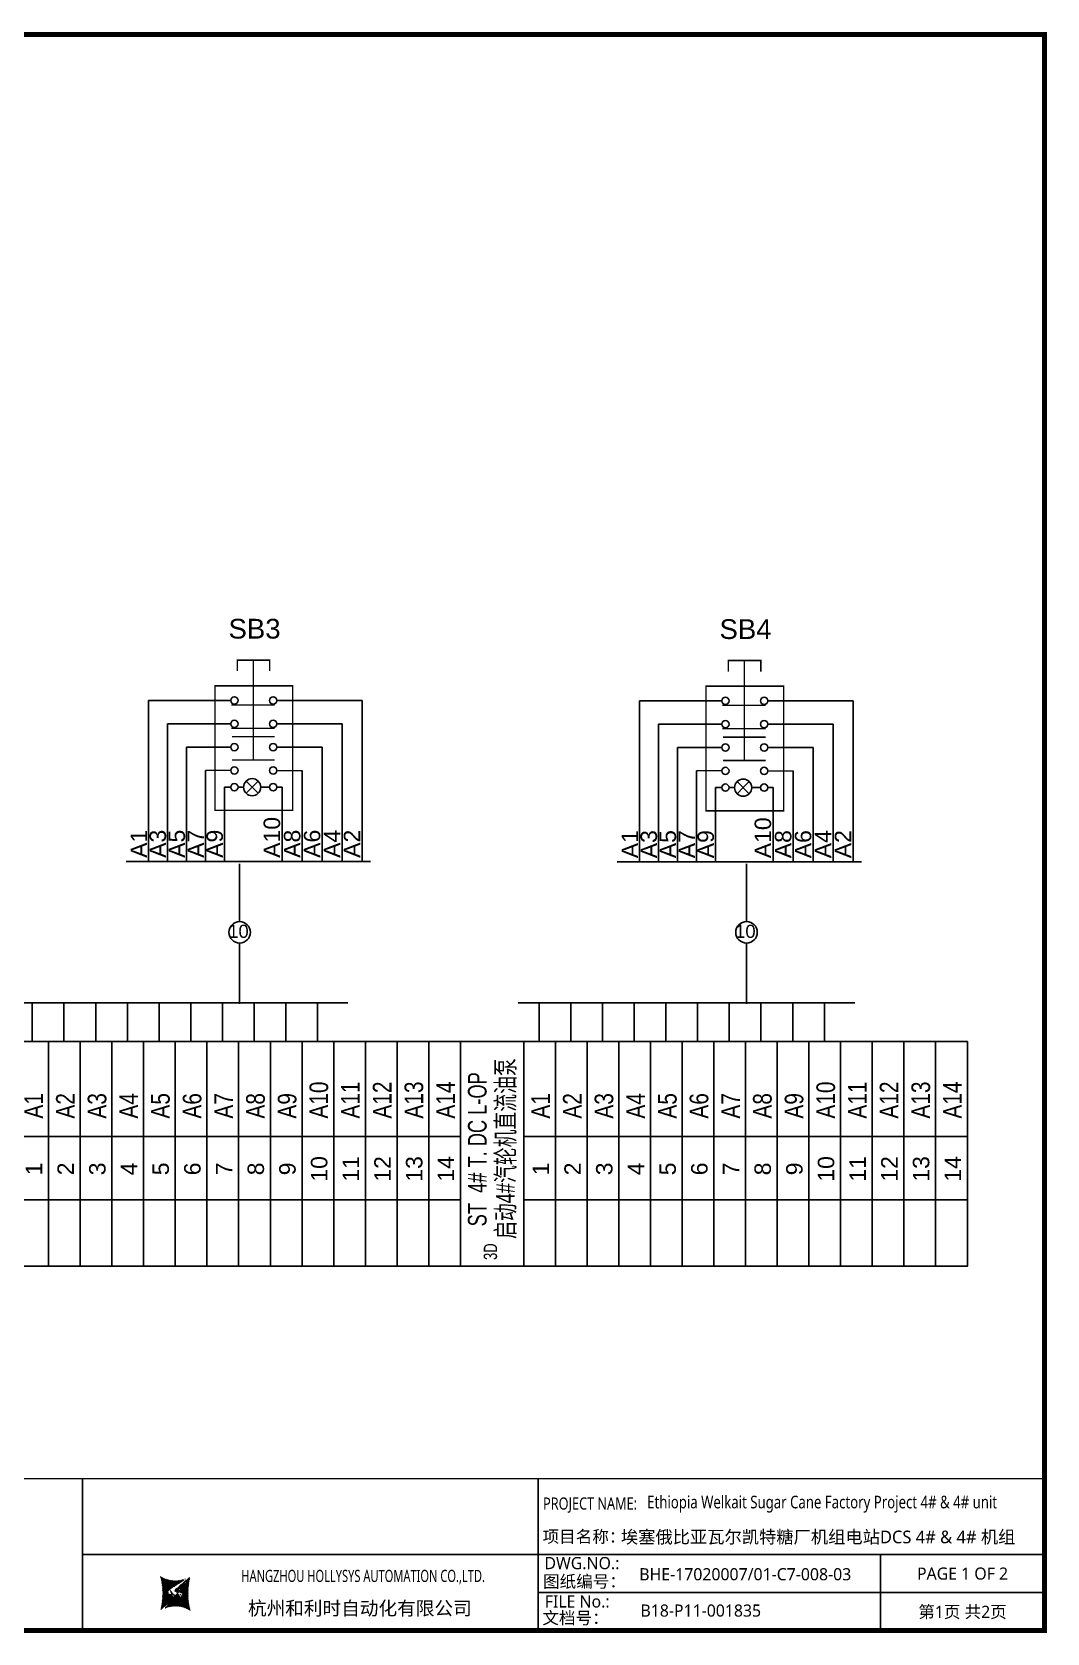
# Model space of a CAD drawing. Extents: x -29235853 to 12372, y -15815523 to 7212.
# Drawn here: x 5620 to 7625, y -7479 to -4318 of the extents above; entities that cross this region are included whole.
import ezdxf
from ezdxf.enums import TextEntityAlignment as Align
from ezdxf.lldxf.tags import DXFTag

# ---------------------------------------------------------------- set-up
doc = ezdxf.new("R2010")
doc.units = 0
doc.header["$LTSCALE"] = 10
doc.header["$MEASUREMENT"] = 0
doc.layers.get('0').update_dxf_attribs({"linetype": 'CONTINUOUS'})
for name, color, linetype in [('t', 1, 'CONTINUOUS'), ('按钮开关指示灯', 7, 'CONTINUOUS'), ('接线端子', 7, 'CONTINUOUS'), ('标准图框及表格', 7, 'CONTINUOUS')]:
    doc.layers.add(name, color=color, linetype=linetype)
doc.styles.add('HZ', font='arial.ttf')
doc.styles.get("Standard").update_dxf_attribs({"font": '', "width": 0.65})
doc.styles.add('微软雅黑', font='')
doc.styles.get('Standard').set_extended_font_data('SimSun')
doc.styles.get('微软雅黑').set_extended_font_data('Microsoft YaHei')
tags = doc.linetypes.add('CENTER', pattern=[0.6, 0.375, -0.075, 0.075, -0.075]).pattern_tags.tags
tags[10:11] = [DXFTag(74, 4), DXFTag(75, 0), DXFTag(340, '0'), DXFTag(46, 1.0), DXFTag(50, 0.0), DXFTag(44, 0.0), DXFTag(45, 0.0)]
tags[8:9] = [DXFTag(74, 4), DXFTag(75, 0), DXFTag(340, '0'), DXFTag(46, 1.0), DXFTag(50, 0.0), DXFTag(44, 0.0), DXFTag(45, 0.0)]
tags[6:7] = [DXFTag(74, 4), DXFTag(75, 0), DXFTag(340, '0'), DXFTag(46, 1.0), DXFTag(50, 0.0), DXFTag(44, 0.0), DXFTag(45, 0.0)]
tags[4:5] = [DXFTag(74, 4), DXFTag(75, 0), DXFTag(340, '0'), DXFTag(46, 1.0), DXFTag(50, 0.0), DXFTag(44, 0.0), DXFTag(45, 0.0)]
pattern_1 = [(45, (0, 0), (-0.736262898216564, 0.7362628982165641), [])]

# ---------------------------------------------------------------- blocks, each defined once
blk = doc.blocks.new('台内接线图12')
at = {"color": 0}
blk.add_line((8.774271566474113, 5.882834563893368), (59.88319817554805, 5.882834563893368), dxfattribs=at)
at = {"layer": '接线端子'}
for p, q in [((43.45970758554199, 26.98489258732008), (43.45970758554199, 18.22284067169499)), ((43.45970758554199, 14.95077566435844), (43.45970758554199, 5.749821590056001)), ((11.96706630891708, 5.749821590056172), (11.96706630891708, 0)), ((16.77937118021214, 5.749821590056172), (16.77937118021214, 0)), ((21.5916760515064, 5.749821590055772), (21.5916760515064, -3.979e-13)), ((26.40398092280122, 5.749821590055772), (26.40398092280122, -3.979e-13)), ((31.21628579409492, 5.749821590055717), (31.21628579409492, -4.547e-13)), ((36.0285906653902, 5.749821590055717), (36.0285906653902, -4.547e-13)), ((40.84089553668388, 5.749821590055717), (40.84089553668388, -4.547e-13)), ((45.65320040797871, 5.749821590055717), (45.65320040797871, -4.547e-13)), ((50.46550527927253, 5.749821590055717), (50.46550527927253, -4.547e-13)), ((55.27781015056768, 5.749821590055717), (55.27781015056768, -4.547e-13)), ((0, 0), (0, -34.14036601367974)), ((0, 0), (19.2492194851784, 3.411e-13)), ((14.43691461388403, 0), (14.43691461388403, -34.14036601367991)), ((19.2492194851784, 3.411e-13), (19.2492194851784, -34.14036601367957)), ((19.2492194851784, 0), (19.2492194851784, -34.14036601367991)), ((19.2492194851784, 1.705e-13), (19.2492194851784, -34.14036601367957)), ((19.2492194851784, 3.411e-13), (19.2492194851784, -34.14036601367934)), ((19.2492194851784, 0), (19.2492194851784, -34.14036601367974)), ((28.87382922776726, 3.411e-13), (28.87382922776726, -34.14036601367957)), ((28.87382922776726, 1.137e-13), (28.87382922776726, -34.14036601367957)), ((28.87382922776726, 3.411e-13), (28.87382922776726, -34.1403660136794)), ((28.87382922776726, 3.411e-13), (28.87382922776726, -34.14036601367957)), ((28.87382922776726, 1.137e-13), (28.87382922776726, -34.14036601367957)), ((28.87382922776726, 3.411e-13), (28.87382922776726, -34.1403660136794)), ((38.49843897035601, 2.842e-13), (38.49843897035601, -34.14036601367963)), ((38.49843897035601, 1.137e-13), (38.49843897035601, -34.14036601367963)), ((38.49843897035601, 2.842e-13), (38.49843897035601, -34.14036601367945)), ((38.49843897035601, 3.411e-13), (38.49843897035601, -34.14036601367957)), ((38.49843897035601, 1.137e-13), (38.49843897035601, -34.14036601367957)), ((38.49843897035601, 3.411e-13), (38.49843897035601, -34.1403660136794)), ((38.49843897035601, 3.411e-13), (38.49843897035601, -34.14036601367957)), ((38.49843897035601, 1.137e-13), (38.49843897035601, -34.14036601367957)), ((38.49843897035601, 3.411e-13), (38.49843897035601, -34.1403660136794)), ((48.12304871294474, 2.842e-13), (48.12304871294474, -34.14036601367963)), ((48.12304871294474, 1.137e-13), (48.12304871294474, -34.14036601367963)), ((48.12304871294474, 2.842e-13), (48.12304871294474, -34.14036601367945)), ((48.12304871294474, 8.527e-13), (48.12304871294474, -34.14036601367906)), ((48.12304871294474, 5.116e-13), (48.12304871294474, -34.1403660136794)), ((48.12304871294474, 6.821e-13), (48.12304871294474, -34.14036601367906)), ((48.12304871294474, 8.527e-13), (48.12304871294474, -34.14036601367883)), ((48.12304871294474, 5.116e-13), (48.12304871294474, -34.14036601367923)), ((48.12304871294474, 8.527e-13), (48.12304871294474, -34.14036601367906)), ((48.12304871294474, 5.116e-13), (48.12304871294474, -34.1403660136794)), ((48.12304871294474, 6.821e-13), (48.12304871294474, -34.14036601367906)), ((48.12304871294474, 8.527e-13), (48.12304871294474, -34.14036601367883)), ((48.12304871294474, 5.116e-13), (48.12304871294474, -34.14036601367923)), ((48.12304871294474, -34.14036601367945), (48.12304871294474, 2.842e-13)), ((48.12304871294474, 2.842e-13), (48.12304871294474, -34.14036601367945)), ((52.935353584239, 4.547e-13), (52.935353584239, -34.14036601367945)), ((57.7476584555335, 8.527e-13), (57.7476584555335, -34.14036601367906)), ((57.7476584555335, 4.547e-13), (57.7476584555335, -34.14036601367945)), ((57.7476584555335, 6.253e-13), (57.7476584555335, -34.14036601367906)), ((57.7476584555335, 8.527e-13), (57.7476584555335, -34.14036601367889)), ((57.7476584555335, 4.547e-13), (57.7476584555335, -34.14036601367929)), ((57.7476584555335, 8.527e-13), (57.7476584555335, -34.14036601367906)), ((57.7476584555335, 5.116e-13), (57.7476584555335, -34.1403660136794)), ((57.7476584555335, 6.821e-13), (57.7476584555335, -34.14036601367906)), ((57.7476584555335, 8.527e-13), (57.7476584555335, -34.14036601367883)), ((57.7476584555335, 5.116e-13), (57.7476584555335, -34.14036601367923)), ((57.7476584555335, 8.527e-13), (57.7476584555335, -34.14036601367906)), ((57.7476584555335, 5.116e-13), (57.7476584555335, -34.1403660136794)), ((57.7476584555335, 6.821e-13), (57.7476584555335, -34.14036601367906)), ((57.7476584555335, 8.527e-13), (57.7476584555335, -34.14036601367883)), ((57.7476584555335, 5.116e-13), (57.7476584555335, -34.14036601367923)), ((57.7476584555335, -34.14036601367945), (57.7476584555335, 2.842e-13)), ((57.7476584555335, 2.842e-13), (57.7476584555335, -34.14036601367945)), ((62.55996332682776, 4.547e-13), (62.55996332682776, -34.14036601367945)), ((67.37226819812224, 8.527e-13), (67.37226819812224, -34.14036601367906)), ((67.37226819812224, 4.547e-13), (67.37226819812224, -34.14036601367945)), ((67.37226819812224, 6.253e-13), (67.37226819812224, -34.14036601367906)), ((67.37226819812224, 8.527e-13), (67.37226819812224, -34.14036601367889)), ((67.37226819812224, 4.547e-13), (67.37226819812224, -34.14036601367929)), ((67.37226819812213, 8.527e-13), (67.37226819812213, -34.14036601367906)), ((67.37226819812213, 4.547e-13), (67.37226819812213, -34.14036601367945)), ((67.37226819812213, 6.253e-13), (67.37226819812213, -34.14036601367906)), ((67.37226819812213, 8.527e-13), (67.37226819812213, -34.14036601367889)), ((67.37226819812213, 4.547e-13), (67.37226819812213, -34.14036601367929)), ((67.37226819812213, 8.527e-13), (67.37226819812213, -34.14036601367906)), ((67.37226819812213, 5.116e-13), (67.37226819812213, -34.1403660136794)), ((67.37226819812213, 6.821e-13), (67.37226819812213, -34.14036601367906)), ((67.37226819812213, 8.527e-13), (67.37226819812213, -34.14036601367883)), ((67.37226819812213, 5.116e-13), (67.37226819812213, -34.14036601367923)), ((67.37226819812213, 8.527e-13), (67.37226819812213, -34.14036601367906)), ((67.37226819812213, 5.116e-13), (67.37226819812213, -34.1403660136794)), ((67.37226819812213, 6.821e-13), (67.37226819812213, -34.14036601367906)), ((67.37226819812213, 8.527e-13), (67.37226819812213, -34.14036601367883)), ((67.37226819812213, 5.116e-13), (67.37226819812213, -34.14036601367923)), ((67.37226819812213, -34.14036601367945), (67.37226819812213, 2.842e-13)), ((67.37226819812213, 2.842e-13), (67.37226819812213, -34.14036601367945)), ((72.18457306941639, 4.547e-13), (72.18457306941639, -34.14036601367945)), ((76.99687794071087, 8.527e-13), (76.99687794071087, -34.14036601367906)), ((76.99687794071087, 4.547e-13), (76.99687794071087, -34.14036601367945)), ((76.99687794071087, 6.253e-13), (76.99687794071087, -34.14036601367906)), ((76.99687794071087, 8.527e-13), (76.99687794071087, -34.14036601367889)), ((76.99687794071087, 4.547e-13), (76.99687794071087, -34.14036601367929)), ((9.624609742589657, -34.14036601367991), (9.624609742589657, -1.705e-13)), ((19.2492194851784, -34.14036601367997), (19.2492194851784, -2.274e-13)), ((19.2492194851784, -2.274e-13), (19.2492194851784, -34.14036601367997)), ((24.06152435647277, -5.68e-14), (24.06152435647277, -34.14036601367997)), ((28.87382922776726, -5.68e-14), (28.87382922776726, -34.14036601367997)), ((28.87382922776726, -5.68e-14), (28.87382922776726, -34.1403660136798)), ((28.87382922776726, -5.68e-14), (28.87382922776726, -34.14036601367997)), ((28.87382922776726, -5.68e-14), (28.87382922776726, -34.1403660136798)), ((28.87382922776726, -34.14036601368002), (28.87382922776726, -2.842e-13)), ((28.87382922776726, -2.842e-13), (28.87382922776726, -34.14036601368002)), ((33.68613409906152, -1.137e-13), (33.68613409906152, -34.14036601368002)), ((38.49843897035601, -1.137e-13), (38.49843897035601, -34.14036601368002)), ((38.49843897035601, -1.137e-13), (38.49843897035601, -34.14036601367985)), ((38.49843897035601, -5.68e-14), (38.49843897035601, -34.14036601367997)), ((38.49843897035601, -5.68e-14), (38.49843897035601, -34.1403660136798)), ((38.49843897035601, -5.68e-14), (38.49843897035601, -34.14036601367997)), ((38.49843897035601, -5.68e-14), (38.49843897035601, -34.1403660136798)), ((38.49843897035601, -34.14036601368002), (38.49843897035601, -2.842e-13)), ((38.49843897035601, -2.842e-13), (38.49843897035601, -34.14036601368002)), ((43.31074384165026, -1.137e-13), (43.31074384165026, -34.14036601368002)), ((48.12304871294474, -1.137e-13), (48.12304871294474, -34.14036601368002)), ((48.12304871294474, -1.137e-13), (48.12304871294474, -34.14036601367985)), ((9.624609742589087, -14.43691461388471), (19.2492194851784, -14.43691461388471)), ((19.24921948517794, -14.43691461388477), (28.87382922776726, -14.43691461388477)), ((28.87382922776669, -14.43691461388482), (38.49843897035601, -14.43691461388482)), ((38.49843897035544, -14.43691461388482), (48.12304871294474, -14.43691461388482)), ((48.12304871294418, -14.43691461388425), (57.7476584555335, -14.43691461388425)), ((57.74765845553294, -14.43691461388425), (67.37226819812224, -14.43691461388425)), ((67.37226819812156, -14.43691461388425), (76.99687794071087, -14.43691461388425)), ((9.624609742589087, -24.06152435647442), (19.2492194851784, -24.06152435647442)), ((19.24921948517794, -24.06152435647442), (28.87382922776726, -24.06152435647442)), ((28.87382922776669, -24.06152435647448), (38.49843897035601, -24.06152435647448)), ((38.49843897035544, -24.06152435647448), (48.12304871294474, -24.06152435647448)), ((48.12304871294418, -24.06152435647397), (57.7476584555335, -24.06152435647397)), ((57.74765845553294, -24.06152435647397), (67.37226819812224, -24.06152435647397)), ((67.37226819812156, -24.06152435647397), (76.99687794071087, -24.06152435647397)), ((19.2492194851784, -34.14036601367957), (0, -34.14036601367957))]:
    blk.add_line(p, q, dxfattribs=at)
blk.add_lwpolyline([(0, 0), (76.99687794071087, -1.137e-13), (76.99687794071087, -34.14036601368002), (0, -34.14036601368002), (0, 0)], dxfattribs=at)
blk.add_circle((43.45970758554199, 16.58680816802695), 1.636032503668177, dxfattribs=at)
at = {"layer": '接线端子', "style": 'HZ'}
blk.add_attdef('线数量', text='', height=2, dxfattribs=at).set_placement((43.28103302171235, 15.74367148272728), align=Align.CENTER)
for tag, p, height, width in [('A10', (56.90317778638439, -11.70569712792684), 2.835000000000007, 0.8), ('A11', (61.71548265767853, -11.70569712792707), 2.835000000000007, 0.8), ('A12', (66.52778752897314, -11.70569712792684), 2.835000000000007, 0.8), ('A13', (71.34009240026705, -11.70569712792707), 2.835000000000007, 0.8), ('A14', (76.15239727156177, -11.70569712792684), 2.835000000000007, 0.8), ('A1', (13.59243394473469, -11.70569712792752), 2.835000000000007, 0.8), ('A2', (18.40473881602929, -11.70569712792735), 2.835000000000007, 0.8), ('A3', (23.21704368732344, -11.70569712792758), 2.835000000000007, 0.8), ('A4', (28.02934855861816, -11.70569712792735), 2.835000000000007, 0.8), ('A5', (32.84165342991219, -11.70569712792758), 2.835000000000007, 0.8), ('A6', (37.6539583012069, -11.70569712792741), 2.835000000000007, 0.8), ('A7', (42.46626317250092, -11.70569712792758), 2.835000000000007, 0.8), ('A8', (47.27856804379564, -11.70569712792741), 2.835000000000007, 0.8), ('A9', (52.09087291508968, -11.70569712792707), 2.835000000000007, 0.8), ('1D', (5.565050351813168, -33.183088085137), 2.024999999999996, 0.7)]:
    blk.add_attdef(tag, p, '', height=height, rotation=90, dxfattribs=dict(at, width=width))
at = {"layer": '接线端子', "style": 'HZ', "width": 0.7}
for tag, p in [('端子上标识', (3.975745397447781, -16.36532717247161)), ('紧急停机', (8.247771722601783, -16.26208428996216))]:
    blk.add_attdef(tag, text='', height=2.834999999999995, rotation=90, dxfattribs=at).set_placement(p, align=Align.CENTER)
at = {"layer": '接线端子', "style": 'HZ'}
for tag, p in [('1', (13.47249833910109, -19.34542423562794)), ('2', (18.28480321039592, -19.34542423562777)), ('3', (23.09710808168984, -19.345424235628)), ('4', (27.90941295298467, -19.34542423562783)), ('5', (32.72171782427858, -19.34542423562806)), ('6', (37.53402269557341, -19.34542423562789)), ('7', (42.34632756686733, -19.34542423562806)), ('8', (47.15863243816227, -19.34542423562789)), ('9', (51.97093730945619, -19.34542423562749)), ('10', (56.78324218075101, -19.34542423562732)), ('11', (61.59554705204493, -19.34542423562749)), ('12', (66.40785192333976, -19.34542423562732)), ('13', (71.22015679463345, -19.34542423562749)), ('14', (76.0324616659284, -19.34542423562732))]:
    blk.add_attdef(tag, text='', height=2.5, rotation=90, dxfattribs=at).set_placement(p, align=Align.CENTER)
blk = doc.blocks.new('两常开两常闭带灯按钮3')
for p, q in [((2.393387454441835, -2.208440982326152), (-10.10463942033453, -2.208440982327957)), ((-10.10463942033453, -2.208440982327346), (-10.10463942032947, -26.69381162241189)), ((9.390157622383413, -2.208440982326152), (22.32595751790575, -2.208440982324261)), ((22.32595751790575, -2.208440982324261), (22.32595751791081, -26.69381162241038)), ((-7.221264028940594, -5.754745055041794), (-7.221264028936275, -26.69381162241189)), ((2.393387455742072, -5.754745055040586), (-7.221264028940594, -5.754745055041794)), ((9.390157623683647, -5.754745055040586), (19.29466220493054, -5.754745055039336)), ((19.29466220493054, -5.754745055039336), (19.29466220493486, -26.69381162241101)), ((2.393631899548665, -9.317404753513985), (-4.337888637546996, -9.317404753513985)), ((-4.33788863754745, -9.317404753514637), (-4.337888637543073, -26.69381162241189)), ((9.390402067490243, -9.317404753513985), (16.26336689195523, -9.317404753513985)), ((16.26336689195483, -9.317404753513372), (16.26336689195887, -26.69381162241101)), ((-1.454513246153908, -12.86367092616359), (-1.454513246149872, -26.69381162241189)), ((4.715144154202107, -14.47849831227995), (6.560712494078188, -16.32406665215603)), ((5.637928324140147, -15.40128248221799), (6.560712494078643, -14.47849831227972)), ((13.2320715789786, -12.86367092616187), (13.23207157898287, -26.69381162241189)), ((1.428862145239236, -15.40128248221799), (1.428862145243328, -26.69381162241189)), ((2.393631899557249, -15.40128248221799), (1.428862145239236, -15.40128248221799)), ((3.498385083968514, -15.40128248221799), (4.332914435870634, -15.40128248221799)), ((4.715144154202334, -16.32406665215603), (5.637928324140147, -15.40128248221799)), ((6.942942212410117, -15.40128248221799), (8.285648883083695, -15.40128248221799)), ((9.390402067494053, -15.40128248221799), (10.20077626600641, -15.40128248221799)), ((10.20077626600641, -15.40128248221799), (10.20077626600641, -26.69381162241189)), ((-5.330829648242797, -26.69381162241189), (14.8377146472485, -26.69381162241189)), ((-5.330829648242797, -26.69381162241189), (14.8377146472485, -26.69381162241189))]:
    blk.add_line(p, q)
at = {"lineweight": 0}
for p, q in [((2.393631899561398, -12.86367092616274), (-1.454513246153908, -12.86367092616274)), ((9.390402067490243, -12.86367092616274), (13.23207157897889, -12.86367092616274))]:
    blk.add_line(p, q, dxfattribs=at)
for points, const_width in [([(8.316005311262414, 3.904648567964613), (3.305992701822106, 3.904648567964613)], 0.2209506368822263), ([(3.399431559653748, 4.013575084445619), (3.399431559653748, 2.22496206490905)], 0.2209506368822263), ([(5.81099900654226, -11.28152598581073), (5.81099900654226, 3.904648567964613)], 0.2209506368822263), ([(8.316005311262414, 4.013575084445619), (8.316005311262414, 2.22496206490905)], 0.2209506368822263), ([(0, 0), (11.78403396705107, 0), (11.78403396705107, -18.92267628232366), (0, -18.92267628232366), (0, 0)], 0.2209506368822263), ([(2.475890382353099, -2.909340278194576), (9.061674501004743, -2.909340278194576)], 0.2209506368822263), ([(2.475890382353099, -6.455606450843332), (9.061674501004743, -6.455606450843332)], 0.2209506368822263), ([(2.560323512079776, -7.735259813161974), (9.061674501004743, -7.735259813161974)], 0.2209506368822263), ([(2.560323512079776, -11.28152598581073), (9.061674501004743, -11.28152598581073)], 0.2209506368822263), ([(-13.52770542697533, -26.69381162241189), (23.64784812404957, -26.69381162241189)], 0.2532839007086835)]:
    blk.add_lwpolyline(points, dxfattribs=dict(const_width=const_width))
for centre, radius in [((2.946008491766406, -2.224872408216469), 0.5523765922055657), ((8.838025475284665, -2.224872408216469), 0.5523765922055657), ((2.946008491766406, -5.771138580865227), 0.5523765922055657), ((8.838025475284665, -5.771138580865227), 0.5523765922055657), ((2.946008491766406, -9.317404753513985), 0.5523765922055657), ((8.838025475284665, -9.317404753513985), 0.5523765922055657), ((2.946008491766406, -12.86367092616274), 0.5523765922055657), ((5.637928324140147, -15.40128248221799), 1.305013888269685), ((8.838025475284665, -12.86367092616274), 0.5523765922055657), ((2.946008491762995, -15.40128248221799), 0.5523765922055657), ((8.838025475289212, -15.40128248221799), 0.5523765922055657)]:
    blk.add_circle(centre, radius)
at = {"style": 'HZ', "width": 0.7}
blk.add_attdef('SB', text='', height=2.946008491763017, dxfattribs=at).set_placement((6.003806737884588, 7.174284245847957), align=Align.CENTER)
at = {"lineweight": 0, "style": 'HZ', "width": 0.7}
for tag, p in [('A10', (9.881281932655838, -26.12930105788108)), ('A1', (-10.32536876731478, -26.12930105788227)), ('A3', (-7.441993375921582, -26.12930105788227)), ('A5', (-4.558617984528381, -26.12930105788173)), ('A7', (-1.67524259313518, -26.12930105788108)), ('A9', (1.202060226001776, -26.12930105788108)), ('A8', (12.95890010447328, -26.12930105788108)), ('A6', (15.99019541744928, -26.12930105788108)), ('A4', (19.02149073042528, -26.12930105787983)), ('A2', (22.05278604340128, -26.12930105788529))]:
    blk.add_attdef(tag, p, '', height=2.5, rotation=90, dxfattribs=at)
blk = doc.blocks.new('图框-中英文.180408')
at = {"layer": '标准图框及表格'}
h = blk.add_hatch(dxfattribs=at)
h.set_pattern_fill('ANSI31', color=5, scale=8.329863809039892, style=0)
h.set_pattern_definition(pattern_1)
edge = h.paths.add_edge_path()
edge.add_arc((2399.257256036391, -2998.153851416566), 55.18534773488954, 238.1092081981581, 291.6531626184834)
edge.add_line((2419.619937407027, -3049.445018414634), (2388.525499730735, -3070.242821799802))
edge.add_arc((2238.907377712399, -3078.328790578547), 135.3602868968974, 346.3915348661821, 374.2500326978034)
edge.add_line((2370.467593623529, -3110.177132109857), (2397.50623789792, -3087.85242802291))
edge.add_line((2391.339199201146, -3080.281448750429), (2396.143986595598, -3080.898839897796))
edge.add_spline(control_points=[(2397.470018868538, -3087.887634953957), (2398.35948137939, -3087.023080631327), (2399.970992452319, -3085.456697735681), (2399.869182150054, -3081.252294174519), (2397.426500162081, -3081.012803431273), (2396.121921064187, -3080.884897048199)], knot_values=[0, 0, 0, 0, 6.844331067525468, 12.40042740766005, 18.76924275352248, 18.76924275352248, 18.76924275352248, 18.76924275352248], weights=[1, 1, 1, 1, 1, 1], degree=3, periodic=0)
edge.add_spline(control_points=[(2388.515363058686, -3070.265433304907), (2387.789374929038, -3070.86905758363), (2386.478198365832, -3071.959237952229), (2385.544096281083, -3073.38263759949), (2385.127199159644, -3074.017912079413)], knot_values=[0, 0, 0, 0, 5.253673658024614, 9.488438564008057, 9.488438564008057, 9.488438564008057, 9.488438564008057], weights=[1, 1, 1, 1, 1], degree=3, periodic=0)
edge.add_spline(control_points=[(2386.272665588534, -3072.281716856574), (2385.721471206634, -3072.905523096015), (2384.632427465753, -3074.386714445929), (2384.912828655535, -3077.72895088909), (2387.858851342782, -3079.895552619193), (2390.185443934519, -3080.145534927004), (2391.314573401905, -3080.266855002868)], knot_values=[10.66597461496156, 10.66597461496156, 10.66597461496156, 10.66597461496156, 18.97770399508879, 28.89455822145742, 41.119553648298, 52.64692538081317, 52.64692538081317, 52.64692538081317, 52.64692538081317], weights=[1, 1, 1, 1, 1, 1, 1], degree=3, periodic=0)
h = blk.add_hatch(dxfattribs=at)
h.set_pattern_fill('ANSI31', color=3, scale=8.329863809039892, style=0)
h.set_pattern_definition(pattern_1)
edge = h.paths.add_edge_path()
edge.add_line((2402.469732125144, -3075.776359090531), (2407.706041465404, -3076.440586092609))
edge.add_spline(control_points=[(2401.044493204623, -3068.769946203269), (2400.155030693568, -3069.634500525768), (2398.543519620813, -3071.200883421574), (2398.645329922932, -3075.40528698259), (2401.088011911052, -3075.644777725895), (2402.392591008975, -3075.772684108895)], knot_values=[0, 0, 0, 0, 6.844331067526932, 12.40042740766158, 18.76924275352342, 18.76924275352342, 18.76924275352342, 18.76924275352342], weights=[1, 1, 1, 1, 1, 1], degree=3, periodic=0)
edge.add_line((2428.046918449632, -3046.480449047325), (2401.008274175249, -3068.805153134272))
edge.add_spline(control_points=[(2412.625169549749, -3083.918607966574), (2413.015644598316, -3083.422785431954), (2413.86377905187, -3082.052674005965), (2413.601683417044, -3078.928630268005), (2410.655660730175, -3076.762028538062), (2408.329068138031, -3076.512046230251), (2407.199938671052, -3076.390726154226)], knot_values=[12.65408913243743, 12.65408913243743, 12.65408913243743, 12.65408913243743, 18.97770399508879, 28.89455822145742, 41.119553648298, 52.64692538081317, 52.64692538081317, 52.64692538081317, 52.64692538081317], weights=[1, 1, 1, 1, 1, 1, 1], degree=3, periodic=0)
edge.add_line((2411.626283690712, -3084.975693399283), (2412.781242849298, -3083.732051979769))
edge.add_line((2410.021343801694, -3086.399138189481), (2411.626283690712, -3084.975693399414))
edge.add_line((2378.894574665755, -3107.212562742519), (2409.989012342048, -3086.414759357351))
edge.add_arc((2399.257256036391, -3158.503729740543), 55.18534773488965, 58.10920819815809, 111.6531626184834)
edge.add_arc((2559.607134360383, -3078.328790578547), 135.360286896897, 166.3915348661823, 194.2500326978024)
at = {"color": 7}
for p, q in [((2215.642035047145, -2851.581424744189), (2215.642035047145, -3151.581424744189)), ((3115.642035047145, -2851.581424744189), (3115.642035047145, -3151.581424744189)), ((2215.642035047145, -3001.581424744189), (3115.642035047145, -3001.581424744189)), ((3115.642035047145, -3001.581424744189), (4115.642035047145, -3001.581424744189)), ((3791.785572043125, -3001.581424744189), (3791.785572043125, -3151.581424744189)), ((4115.642035047145, -3076.581424744189), (3115.642035047145, -3076.581424744189))]:
    blk.add_line(p, q, dxfattribs=at)
at = {"color": 7, "const_width": 3}
blk.add_lwpolyline([(4115.642035047145, -2851.581424744189), (0, -2851.581424744189)], dxfattribs=at)
at = {"layer": 't', "color": 7, "const_width": 9.61519705431492}
blk.add_lwpolyline([(4115.642035047145, -3151.581424744189), (4115.642035047145, 0), (0, 0), (0, -3151.581424744189)], close=True, dxfattribs=at)
at = {"color": 7, "linetype": 'CENTER', "style": '微软雅黑'}
for s, height, p in [('项目名称：', 24, (3124.400708290763, -2978.08435632446)), ('图纸编号：', 24, (3125.2212882557, -3066.664538382978)), ('杭州和利时自动化有限公司', 27, (2542.549152440595, -3121.114498389041)), ('文档号：', 24, (3124.032392707933, -3138.728717091954))]:
    blk.add_text(s, height=height, dxfattribs=at).set_placement(p)
at = {"color": 7, "style": '微软雅黑', "flags": 8}
for tag, p, height in [('DWG.NAME:', (1381.636459220965, -2910.37952511241), 25), ('DWG.NO.:', (3128.186172261583, -3030.402470643486), 24), ('图纸编号', (3315.362718925957, -3052.404678158069), 24), ('FILENO.:', (3128.672545599984, -3106.104124450346), 24), ('文档号', (3317.726365529132, -3124.132485953713), 24)]:
    blk.add_attdef(tag, p, '', height=height, dxfattribs=at)
at = {"color": 7, "style": '微软雅黑', "width": 0.8, "flags": 8}
for tag, p, height in [('PROJECTNAME:', (3125.480185663539, -2912.807924402037), 24), ('PROJECT_NAME', (3330.905957438157, -2910.329193483971), 25)]:
    blk.add_attdef(tag, p, '', height=height, dxfattribs=at)
at = {"color": 7, "style": '微软雅黑', "width": 0.7, "flags": 8}
for tag, p in [('RENLIU', (698.1883070825425, -2950.380597809435)), ('SHUFENWANG', (885.7882910716289, -2950.380597809435)), ('FANGHOU', (1069.730755450379, -2950.380597809435)), ('DANDANLI', (1250.015700218792, -2950.380597809435)), ('HANGZHOUHOLLYSYSAUTOMATIONCO.,LTD.', (2770.082304289484, -3045.714803244191))]:
    blk.add_attdef(tag, text='', height=24, dxfattribs=at).set_placement(p, align=Align.MIDDLE)
at = {"color": 7, "style": '微软雅黑', "flags": 8}
for tag, p in [('图纸名称:', (1377.81237181677, -2965.923337057193)), ('项目名称', (3279.060043926354, -2986.764379690278))]:
    blk.add_attdef(tag, text='', height=25, dxfattribs=at).set_placement(p, align=Align.BOTTOM_LEFT)
at = {"color": 7, "flags": 8}
blk.add_attdef('A', text='', height=23, dxfattribs=at).set_placement((59.89920926059131, -2974.881554149018), align=Align.MIDDLE)
at = {"color": 7, "style": '微软雅黑', "flags": 8}
for tag, height, p in [('设计时间', 23, (213.8658221408186, -2974.881554149018)), ('刘仁', 23, (698.1883070825425, -3002.188376027443)), ('王姝芬', 23, (885.7882910716289, -3002.188376027443)), ('侯方', 23, (1069.730755450379, -3002.188376027443)), ('李丹丹', 23, (1250.015700218792, -3002.188376027443)), ('#10STATIONONTROLCABINETCOVER', 30, (1777.900103825072, -3017.182374560078)), ('PAGEXOFX', 24, (3953.713803545135, -3039.081424744189)), ('REV.', 24, (59.38265968048654, -3063.048954873535)), ('DATE', 24, (208.907791745165, -3063.048954873535)), ('DESCRIPTION', 24, (451.7192896086781, -3063.048954873535)), ('PREPARED', 24, (698.1883070825425, -3063.048954873535)), ('CHECKED', 24, (885.7882910716144, -3063.048954873535)), ('SIGNED', 24, (1069.730755450364, -3063.048954873535)), ('APPROVED', 24, (1250.015700218792, -3063.048954873535)), ('图纸名称', 30, (1777.900103825072, -3094.695064044037)), ('第几页共几页', 24, (3953.713803545135, -3114.081424744189))]:
    blk.add_attdef(tag, text='', height=height, dxfattribs=at).set_placement(p, align=Align.MIDDLE)
at = {"layer": '标准图框及表格', "color": 5, "style": 'HZ'}
for s, p in [('pgqh', (2373.884875617339, -3059.677228196226)), ('hollilas', (2374.051901626051, -3085.968484618272))]:
    blk.add_text(s, height=5.205656721233694, dxfattribs=at).set_placement(p)
at = {"layer": '标准图框及表格', "color": 3, "style": 'HZ'}
for s, height, p in [('auto', 8.676094535389492, (2400.907127263781, -3074.200036411981)), ('hollysys', 4.338047267694746, (2402.5381050141, -3099.731461394062))]:
    blk.add_text(s, height=height, dxfattribs=at).set_placement(p)

msp = doc.modelspace()

# ---------------------------------------------------------------- block references
at = {"color": 1, "lineweight": -2}
ref = msp.add_blockref('图框-中英文.180408', (3504.242103372491, -4322.472705284705), dxfattribs=at)
ref.add_attrib('第几页共几页', '第1页 共2页', dxfattribs={"color": 7, "height": 24, "style": '微软雅黑'}).set_placement((7457.955906917627, -7436.554130028893), align=Align.MIDDLE)
ref.add_attrib('图纸编号', 'BHE-17020007/01-C7-008-03', (6819.604822298448, -7374.877383442774), dxfattribs={"color": 7, "height": 24, "style": '微软雅黑'})
ref.add_attrib('文档号', 'B18-P11-001835 ', (6821.968468901623, -7446.605191238417), dxfattribs={"color": 7, "height": 24, "style": '微软雅黑'})
ref.add_attrib('HANGZHOUHOLLYSYSAUTOMATIONCO.,LTD.', 'HANGZHOU HOLLYSYS AUTOMATION CO.,LTD.', dxfattribs={"color": 7, "height": 24, "style": '微软雅黑', "width": 0.6999999999999998}).set_placement((6274.324407661976, -7368.187508528896), align=Align.MIDDLE)
ref.add_attrib('项目名称', '埃塞俄比亚瓦尔凯特糖厂机组电站DCS 4# & 4# 机组', dxfattribs={"color": 7, "height": 25, "style": '微软雅黑'}).set_placement((6783.302147298846, -7309.237084974982), align=Align.BOTTOM_LEFT)
ref.add_attrib('PROJECT_NAME', 'Ethiopia Welkait Sugar Cane Factory Project 4# & 4# unit ', (6835.148060810649, -7232.801898768676), dxfattribs={"color": 7, "height": 25, "style": '微软雅黑', "width": 0.8})
ref.add_attrib('PAGEXOFX', 'PAGE 1 OF 2', dxfattribs={"color": 7, "height": 24, "style": '微软雅黑'}).set_placement((7457.955906917627, -7361.554130028893), align=Align.MIDDLE)
ref.add_attrib('DWG.NO.:', 'DWG.NO.:', (6632.428275634074, -7352.875175928189), dxfattribs={"color": 7, "height": 24, "style": '微软雅黑'})
ref.add_attrib('FILENO.:', 'FILE No.:', (6632.914648972475, -7428.57682973505), dxfattribs={"color": 7, "height": 24, "style": '微软雅黑'})
ref.add_attrib('PROJECTNAME:', 'PROJECT NAME:', (6629.72228903603, -7235.280629686742), dxfattribs={"color": 7, "height": 24, "style": '微软雅黑', "width": 0.8000000000000002})
at = {"layer": '按钮开关指示灯'}
ref = msp.add_blockref('两常开两常闭带灯按钮3', (5981.838516426986, -5608.622157110038), dxfattribs=dict(at, xscale=13, yscale=13, zscale=13))
ref.add_attrib('A2', 'A2', (6268.52473499121, -5948.303070862547), dxfattribs={"layer": '0', "lineweight": 0, "height": 32.5, "rotation": 90, "style": 'HZ'})
ref.add_attrib('A1', 'A1', (5847.608722451856, -5948.30307086251), dxfattribs={"layer": '0', "lineweight": 0, "height": 32.5, "rotation": 90, "style": 'HZ'})
ref.add_attrib('A8', 'A8', (6150.304217785146, -5948.303070862492), dxfattribs={"layer": '0', "lineweight": 0, "height": 32.5, "rotation": 90, "style": 'HZ'})
ref.add_attrib('A10', 'A10', (6110.295181551497, -5948.303070862492), dxfattribs={"layer": '0', "lineweight": 0, "height": 32.5, "rotation": 90, "style": 'HZ'})
ref.add_attrib('A9', 'A9', (5997.465299365009, -5948.303070862492), dxfattribs={"layer": '0', "lineweight": 0, "height": 32.5, "rotation": 90, "style": 'HZ'})
ref.add_attrib('A7', 'A7', (5960.060362716191, -5948.303070862492), dxfattribs={"layer": '0', "lineweight": 0, "height": 32.5, "rotation": 90, "style": 'HZ'})
ref.add_attrib('SB', 'SB3', dxfattribs={"layer": '0', "height": 39, "style": 'HZ'}).set_placement((6059.888004019493, -5515.356461914014), align=Align.CENTER)
ref.add_attrib('A5', 'A5', (5922.576482628079, -5948.303070862503), dxfattribs={"layer": '0', "lineweight": 0, "height": 32.5, "rotation": 90, "style": 'HZ'})
ref.add_attrib('A3', 'A3', (5885.092602539968, -5948.30307086251), dxfattribs={"layer": '0', "lineweight": 0, "height": 32.5, "rotation": 90, "style": 'HZ'})
ref.add_attrib('A6', 'A6', (6189.711056853834, -5948.303070862492), dxfattribs={"layer": '0', "lineweight": 0, "height": 32.5, "rotation": 90, "style": 'HZ'})
ref.add_attrib('A4', 'A4', (6229.117895922522, -5948.303070862477), dxfattribs={"layer": '0', "lineweight": 0, "height": 32.5, "rotation": 90, "style": 'HZ'})
ref = msp.add_blockref('两常开两常闭带灯按钮3', (6951.42240622059, -5609.420801673192), dxfattribs=dict(at, xscale=13, yscale=13, zscale=13))
ref.add_attrib('A2', 'A2', (7238.108624784814, -5949.101715425701), dxfattribs={"layer": '0', "lineweight": 0, "height": 32.5, "rotation": 90, "style": 'HZ'})
ref.add_attrib('A1', 'A1', (6817.192612245461, -5949.101715425664), dxfattribs={"layer": '0', "lineweight": 0, "height": 32.5, "rotation": 90, "style": 'HZ'})
ref.add_attrib('A8', 'A8', (7119.88810757875, -5949.101715425646), dxfattribs={"layer": '0', "lineweight": 0, "height": 32.5, "rotation": 90, "style": 'HZ'})
ref.add_attrib('A10', 'A10', (7079.879071345102, -5949.101715425646), dxfattribs={"layer": '0', "lineweight": 0, "height": 32.5, "rotation": 90, "style": 'HZ'})
ref.add_attrib('A9', 'A9', (6967.049189158613, -5949.101715425646), dxfattribs={"layer": '0', "lineweight": 0, "height": 32.5, "rotation": 90, "style": 'HZ'})
ref.add_attrib('A7', 'A7', (6929.644252509795, -5949.101715425646), dxfattribs={"layer": '0', "lineweight": 0, "height": 32.5, "rotation": 90, "style": 'HZ'})
ref.add_attrib('SB', 'SB4', dxfattribs={"layer": '0', "height": 39, "style": 'HZ'}).set_placement((7029.471893813097, -5516.155106477168), align=Align.CENTER)
ref.add_attrib('A5', 'A5', (6892.160372421684, -5949.101715425657), dxfattribs={"layer": '0', "lineweight": 0, "height": 32.5, "rotation": 90, "style": 'HZ'})
ref.add_attrib('A3', 'A3', (6854.676492333572, -5949.101715425664), dxfattribs={"layer": '0', "lineweight": 0, "height": 32.5, "rotation": 90, "style": 'HZ'})
ref.add_attrib('A6', 'A6', (7159.294946647438, -5949.101715425646), dxfattribs={"layer": '0', "lineweight": 0, "height": 32.5, "rotation": 90, "style": 'HZ'})
ref.add_attrib('A4', 'A4', (7198.701785716126, -5949.101715425631), dxfattribs={"layer": '0', "lineweight": 0, "height": 32.5, "rotation": 90, "style": 'HZ'})
at = {"layer": '接线端子', "xscale": 13, "yscale": 13, "zscale": 13}
for p, values in [((5465.470854501298, -6311.008991029082), {'线数量': '10', '1D': '2D', '紧急停机': '启动4#汽轮机交流油泵', 'A2': 'A2', 'A1': 'A1', '2': '2', '1': '1', 'A4': 'A4', 'A3': 'A3', '4': '4', '3': '3', 'A6': 'A6', 'A5': 'A5', '6': '6', '5': '5', 'A8': 'A8', 'A7': 'A7', '8': '8', '7': '7', 'A10': 'A10', 'A9': 'A9', '10': '10', '9': '9', 'A12': 'A12', 'A11': 'A11', '12': '12', '11': '11', 'A14': 'A14', 'A13': 'A13', '14': '14', '13': '13', '端子上标识': 'ST  4# T. AC L-OP'}), ((6466.454696351364, -6311.020915989027), {'线数量': '10', '1D': '3D', '紧急停机': '启动4#汽轮机直流油泵', 'A2': 'A2', 'A1': 'A1', '2': '2', '1': '1', 'A4': 'A4', 'A3': 'A3', '4': '4', '3': '3', 'A6': 'A6', 'A5': 'A5', '6': '6', '5': '5', 'A8': 'A8', 'A7': 'A7', '8': '8', '7': '7', 'A10': 'A10', 'A9': 'A9', '10': '10', '9': '9', 'A12': 'A12', 'A11': 'A11', '12': '12', '11': '11', 'A14': 'A14', 'A13': 'A13', '14': '14', '13': '13', '端子上标识': 'ST  4# T. DC L-OP'})]:
    msp.add_blockref('台内接线图12', p, dxfattribs=at).add_auto_attribs(values)

doc.saveas('drawing.dxf')
